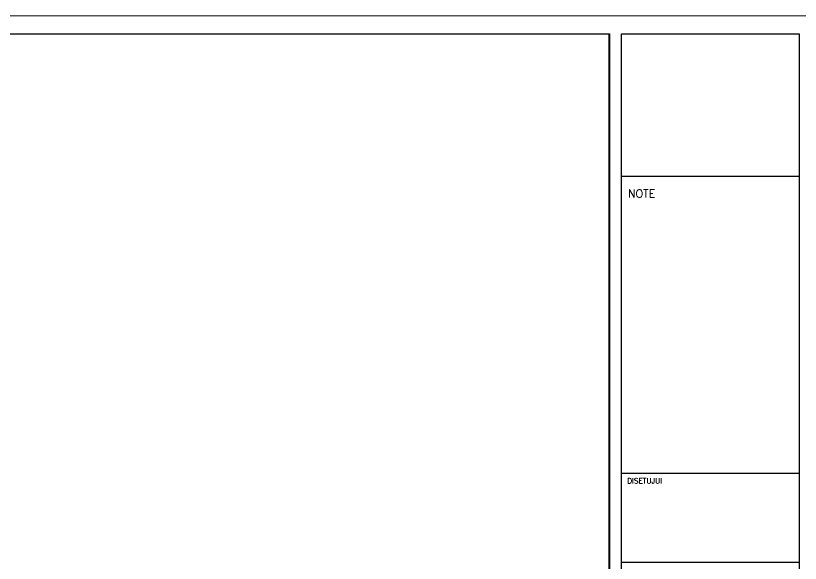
# Model space of a CAD drawing. Header units: millimetres. Extents: x -667 to -468, y -723 to -475.
# Drawn here: x -570.36 to -554.15, y -486.58 to -475.27 of the extents above; entities that cross this region are included whole.
import ezdxf

# ---------------------------------------------------------------- set-up
doc = ezdxf.new("R2010")
doc.units = ezdxf.units.MM
doc.layers.get('0').update_dxf_attribs({"lineweight": 9})
doc.layers.get('Defpoints').update_dxf_attribs({"lineweight": 0})
doc.layers.add('KOP', color=1, linetype='Continuous')
doc.styles.add('ROMANS', font='romans.shx')
doc.styles.add('ROMS', font='romans.shx', dxfattribs={"width": 0.9, "height": 16})

# ---------------------------------------------------------------- blocks, each defined once
blk = doc.blocks.new('EW2433')
at = {"layer": 'Defpoints'}
blk.add_line((502.9615, -195.7493), (482.7963, -195.7493), dxfattribs=at)
at = {"layer": 'KOP', "color": 11, "ltscale": 0.1}
for p, q in [((483.0215, -195.9497), (500.4465, -195.9497)), ((500.4441, -195.9522), (483.0239, -195.9522)), ((500.4441, -209.5931), (500.4441, -195.9522)), ((500.4465, -195.9497), (500.4465, -209.5956))]:
    blk.add_line(p, q, dxfattribs=at)
at = {"layer": 'KOP', "ltscale": 0.1}
blk.add_line((500.5786, -195.9497), (502.5381, -195.9497), dxfattribs=at)
at = {"layer": 'KOP', "linetype": 'Continuous'}
for p, q in [((500.5786, -209.5956), (500.5786, -195.9497)), ((500.5786, -195.9497), (502.5381, -195.9497)), ((502.5381, -195.9497), (502.5381, -209.5956))]:
    blk.add_line(p, q, dxfattribs=at)
at = {"layer": 'KOP', "color": 1, "ltscale": 0.1}
for p, q in [((502.5381, -197.5206), (500.5786, -197.5206)), ((502.5381, -200.793), (500.5786, -200.793)), ((502.5381, -201.7719), (500.5786, -201.7719))]:
    blk.add_line(p, q, dxfattribs=at)
at = {"layer": 'KOP', "color": 1, "linetype": 'Continuous', "width": 1}
for s, height, style, p in [('NOTE', 0.08818, 'ROMANS', (500.6522, -197.7529)), ('DISETUJUI', 0.05879, 'ROMS', (500.6432, -200.9016))]:
    blk.add_text(s, height=height, dxfattribs=dict(at, style=style)).set_placement(p)

msp = doc.modelspace()

# ---------------------------------------------------------------- block references
at = {"xscale": 1.875, "yscale": 1.875, "zscale": 1.875}
msp.add_blockref('EW2433', (-1496.429, -108.239), dxfattribs=at)

doc.saveas('drawing.dxf')
